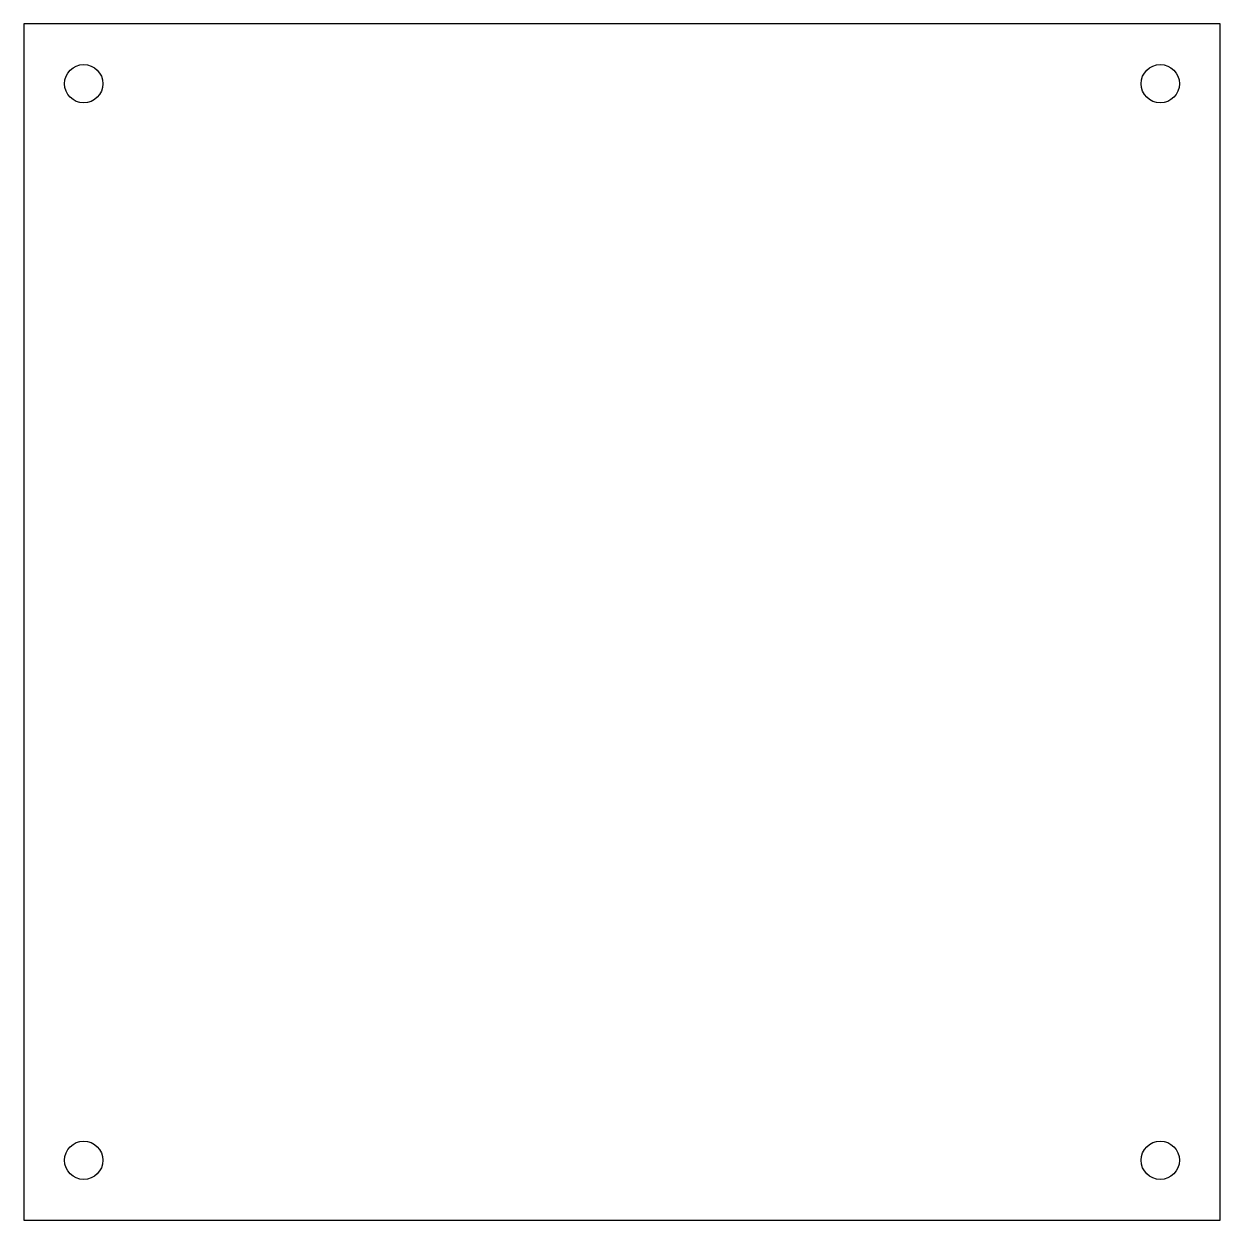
# Model space of a CAD drawing. Header units: millimetres. Extents: x 0 to 100, y 0 to 100.
import ezdxf

# ---------------------------------------------------------------- set-up
doc = ezdxf.new("R2010")
doc.units = ezdxf.units.MM
doc.layers.add('HOLES', color=1, linetype='CONTINUOUS')
doc.layers.add('OUTLINE', color=7, linetype='CONTINUOUS')

msp = doc.modelspace()

# ---------------------------------------------------------------- linework, layer by layer
at = {"layer": 'HOLES'}
for centre in [(5, 95), (95, 95), (5, 5), (95, 5)]:
    msp.add_circle(centre, 1.6, dxfattribs=at)
at = {"layer": 'OUTLINE'}
for p, q in [((100, 100), (0, 100)), ((0, 100), (0, 0)), ((100, 0), (100, 100)), ((0, 0), (100, 0))]:
    msp.add_line(p, q, dxfattribs=at)

doc.saveas('drawing.dxf')
